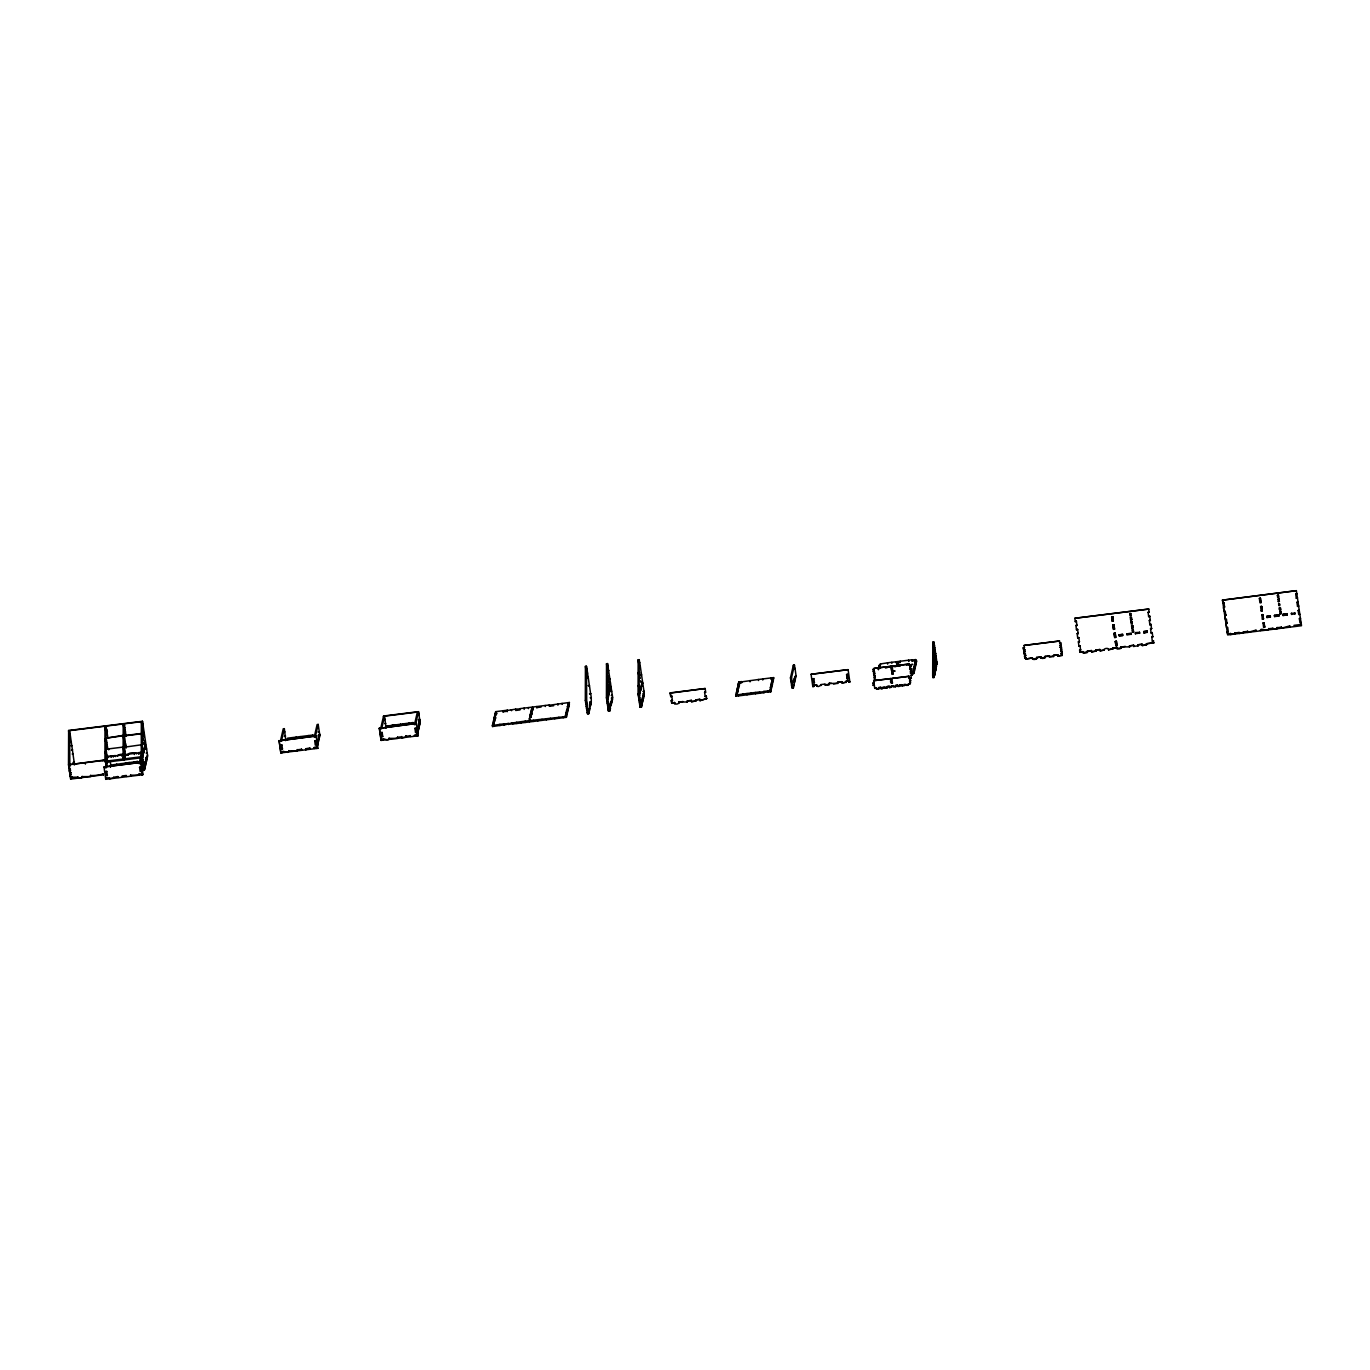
<?xml version="1.0" encoding="UTF-8"?>
<svg xmlns="http://www.w3.org/2000/svg" width="1370" height="1370" viewBox="0 0 1370 1370"><rect width="100%" height="100%" fill="white"/><g stroke="black" fill="none" stroke-linecap="round" stroke-linejoin="round"><path stroke-width="1.5" d="M103.401 774.752L70.641 779.102L68.5 764.785L68.637 730.484L142.48 721.288L147.669 756.069L144.466 769.906L141.315 770.3M70.469 770.796L69.425 770.916L70.469 770.796L70.23 768.467L69.117 768.878L68.808 766.823L69.853 766.703L69.63 730.638L74.545 764.939M105.867 766.104L106.021 726.1L107.768 737.077M143.456 768.176L141.281 755.709L141.35 721.699L141.812 724.764L142.942 724.353L141.812 724.764M144.466 769.906L142.326 755.589L142.48 721.288M588.98 712.623L587.662 713.873L589.083 710.499L588.723 713.736L587.319 713.667L585.332 700.378L585.418 666.368L586.463 666.231L586.925 669.296L585.88 669.433L585.418 666.368M587.918 710.482L587.37 706.115L586.257 706.509L587.302 706.389L586.754 702.022L585.641 702.416L586.702 702.296L586.463 666.231M608.263 710.02L609.736 709.814L609.479 710.91L608.417 711.047L606.43 697.758L606.516 663.731L607.561 663.594L612.613 697.347L612.322 700.31L611.26 700.447M609.479 710.91L607.492 697.621L607.561 663.594M639.602 704.043L641.828 703.923L641.468 707.16L640.064 707.108L638.077 693.802L638.146 659.792L639.208 659.655L639.67 662.72L638.608 662.857L639.721 662.446L644.26 693.408L644.02 696.097L642.958 696.234M641.468 707.16L639.122 693.682L639.208 659.655M123.077 757.987L123.231 724.37L124.276 724.233L124.499 759.682L123.437 759.819L123.077 757.987L124.602 757.559M932.679 675.77L934.186 675.341L934.083 677.465L933.021 677.602L932.679 675.77L932.816 642.153L933.861 642.016L934.117 643.66L933.056 643.797L934.169 643.386L934.717 647.753L933.672 647.873L934.785 647.479L935.95 655.939L934.888 656.059M933.861 642.016L934.083 677.465M70.161 733.429L69.031 733.84L68.637 730.484M71.377 741.615L70.264 742.009M70.932 745.828L71.993 745.708M72.593 749.784L71.48 750.195M69.562 764.648L104.959 759.973L105.199 762.302L142.634 757.627M72.165 754.014L73.209 753.877M69.784 772.697L70.846 772.56L69.784 772.697L69.476 770.642M73.62 764.511L73.381 762.199M71.445 776.653C69.956 778.228 69.305 773.93 71.154 774.598M70.641 779.102L71.086 777.167M74.442 762.062L73.312 762.473M71.6 777.663L71.394 776.927M72.148 777.03L71.891 778.143L71.737 777.115M82.149 776.362C83.656 778.365 76.874 779.222 77.936 776.876M81.07 763.33L85.282 762.799M82.097 776.636L90.677 776.602L90.591 775.3M105.49 729.028C106.877 727.949 108.641 733.618 106.038 733.395L104.959 726.237L104.959 759.973M105.096 739.115L106.226 738.704L105.096 739.115L105.404 741.17L106.466 741.033L105.404 741.17M123.231 735.758L106.038 738.173L123.18 735.347M106.021 745.263C105.764 739.937 105.216 746.787 107.134 744.852M102.168 760.692L106.312 760.436M106.826 742.797L105.713 743.208M105.576 753.911C103.778 748.928 107.562 755.623 105.644 753.637M106.637 749.339L106.398 747.027M106.329 751.736L105.267 751.873M107.442 746.89L106.329 747.301M107.751 748.945L106.106 737.899M105.165 760.71L106.415 759.751L106.569 760.778L105.37 759.888M105.867 757.678L105.764 759.802L105.867 757.678L107.083 758.569M104 766.977L141.024 762.371L104 766.977L105.747 779.324L142.771 774.718L141.024 762.371M103.332 775.026L103.247 773.725M108.727 749.801L108.983 748.688M106.569 760.778L107.442 755.332L106.089 761.138L141.435 756.737L142.257 753.14M107.716 757.011L105.216 767.868L106.261 767.748L107.939 760.504M107.391 775.317L106.278 775.728L105.73 771.361M107.34 775.591L106.791 771.224M105.747 779.324L106.706 777.903M111.107 756.086L111.193 757.387M110.388 762.354L110.85 766.121M110.251 766.994L110.696 765.094L137.822 761.446L133.524 762.251M113.213 755.812L113.299 757.113M109.446 777.835L109.6 778.845L109.446 777.835L106.637 778.177M115.474 756.582L115.32 755.555L107.151 756.565L107.34 757.456M123.54 725.74L124.584 725.603M123.831 727.778L124.893 727.641M117.597 756.308C115.799 755.093 124.67 752.541 123.848 755.795M124.139 729.816L125.201 729.696M113.659 777.304L113.813 778.331L113.659 777.304L117.94 776.499M116.724 764.066L116.81 765.368M125.509 731.734L124.447 731.871M125.835 746.684L124.225 735.21M123.129 746.667L124.225 754.716L123.231 758.997M121.656 754.767L121.742 756.069M126.16 748.071L125.406 743.088L124.362 743.225M124.995 736.238L126.108 735.827M125.389 755.812L124.19 746.53M120.937 763.552L121.091 764.563M123.831 751.376L124.893 751.24M118.094 777.526L117.871 776.773M124.293 758.877L125.286 754.579M128.129 755.007L126.023 755.264M125.098 763.296L129.379 762.491L129.534 763.518M122.307 776.995L122.17 775.968L126.382 775.454M126.537 776.465L126.314 775.728M134.311 753.192L134.397 754.493M130.749 775.951L130.595 774.923M136.572 753.945C137.514 752.25 126.811 752.062 128.078 755.281M141.795 736.632L141.435 733.481L124.293 735.621M142.548 734.457L142.908 736.221M140.733 753.705L138.678 753.688M143.165 738.55L143.525 740.314M141.726 747.061L141.384 744.8L124.19 747.215M142.72 747.198L143.079 748.962M143.764 742.643L144.141 744.407M140.75 756.411L139.072 763.655L140.117 763.518L142.223 754.476M141.264 771.087L140.134 771.498L139.586 767.131M141.59 757.764L142.805 755.23L142.771 757.079M142.411 754.168L142.155 755.264L143.319 753.003L143.216 755.144L141.744 755.349M145.374 744.15L145.254 746.273L145.374 744.15L144.312 744.287M130.544 775.197L139.123 775.163L139.038 773.879M141.196 771.378L140.648 766.994M141.932 769.478L144.518 768.056L144.672 769.067M143.062 769.032L141.709 774.855L141.624 773.553M142.069 771.635L142.326 770.539M141.778 768.45L142.84 768.313L142.737 770.454L141.675 770.574M146.162 753.123L147.155 753.277M144.484 763.758L145.939 763.535L146.042 761.412L144.638 764.768L144.997 761.532M146.419 757.028L146.162 758.141L147.515 755.041M279.069 740.827L316.145 735.947L317.891 748.294L280.867 752.901L279.069 740.827L316.145 735.947M280.764 739.646L283.265 728.771L284.326 728.652L285.782 740.485L285.628 739.475M281.398 741.324L284.326 728.652M282.528 748.893L281.398 749.304L280.85 744.92M282.46 749.167L281.912 744.8M280.867 752.901L279.137 740.553M285.371 740.571L285.816 738.67M283.23 751.565L281.929 752.781C281.586 748.705 288.916 755.23 288.847 750.606M296.211 738.139L296.057 737.128L287.632 738.173L287.717 739.475M291.998 738.67L291.844 737.642M296.057 737.128L312.942 735.022L313.028 736.324L312.942 735.022M288.779 750.88L297.376 750.846L297.29 749.544M301.657 750.041L301.503 749.03M305.664 748.774L305.818 749.801L305.664 748.774L309.945 747.969M310.099 748.996L309.877 748.243M314.192 737.231L317.121 724.559L318.183 724.422L319.826 735.467L318.439 735.399L319.741 734.166L319.895 735.193L316.83 748.431L316.693 747.404L317.891 748.294M315.254 737.094L318.183 724.422M316.384 744.663L315.271 745.074L314.723 740.708M314.312 748.465L314.158 747.438L315.699 747.249M316.316 744.938L315.768 740.571M317.052 743.054L317.412 739.817M318.593 736.409L318.628 734.577M318.439 735.382L319.501 735.245L319.398 737.385L318.337 737.505M379.319 728.343L416.394 723.446L418.141 735.793L381.117 740.416L379.319 728.343L416.394 723.446M380.586 728.96L383.583 716.013L418.484 711.664L420.145 722.709L417.079 735.93C418.055 733.498 412.815 735.245 414.562 735.981M381.648 728.823L384.576 716.15L386.032 728.001L385.878 726.973M382.778 736.392L381.648 736.803L381.1 732.436M385.158 719.353L384.097 719.49M382.709 736.666L382.161 732.299M384.713 723.583L385.758 723.446M381.117 740.416L379.37 728.069M385.621 728.087L386.066 726.168L413.192 722.521M387.864 725.689L387.967 726.973M383.48 739.064L382.179 740.279C381.836 736.204 389.166 742.728 389.097 738.105M392.248 726.186L392.094 725.158L396.238 724.901M389.029 738.379L397.625 738.361L397.54 737.06M400.537 724.096L400.691 725.124M402.575 724.113L404.681 723.857M406.119 737.026L405.965 735.998L406.119 737.026L401.838 737.831L401.752 736.529M408.962 723.052L409.065 724.353M410.349 736.495L410.195 735.485M413.346 723.548L413.123 722.812M414.442 724.747L417.37 712.058M415.504 724.61L418.484 711.664M416.634 732.179L415.504 732.59L414.956 728.223M416.566 732.453L416.018 728.087M419.014 715.14L418.432 711.938L383.514 716.287M418.501 719.627L419.631 719.233L420.076 722.983L418.689 722.898L418.843 723.908L418.501 719.627L419.562 719.507M417.662 727.316L417.148 729.525L418.621 729.319L418.723 727.179L418.877 728.206M417.302 730.553L417.405 728.429L418.466 728.292M417.696 731.614L417.593 733.738M418.689 722.898L419.734 722.761L419.631 724.884L418.175 725.107M419.991 721.682L418.432 723.994L419.734 722.761M418.141 735.793L417.148 735.656M492.395 725.501L504.057 723.788L504.211 724.798L492.549 726.528L492.583 724.679L494.056 724.456M493.097 722.452L492.994 724.593L494.416 721.219L494.159 722.332M493.354 721.356L494.912 719.01L493.508 722.384L493.611 720.243M494.125 718.034L494.022 720.158L494.125 718.034L495.58 717.812L494.382 716.921L494.536 717.948L495.94 714.575L495.049 715.739L495.152 713.599L496.608 713.393L495.409 712.503L495.546 713.513L495.597 711.664L507.191 710.225L507.277 711.527L507.191 710.225M494.382 716.921L494.638 715.825M494.895 714.712L495.152 713.599M492.549 726.528L492.583 724.679M493.902 723.428L493.799 725.569M495.426 716.801L495.323 718.925L493.868 719.147M496.454 712.366L496.351 714.489L496.608 713.393M494.81 721.134L495.067 720.038M495.323 718.925L495.58 717.812M566.375 717.332L566.426 715.465L566.375 717.332L512.585 724.028L512.5 722.726L504.143 725.09L504.057 723.788M508.373 724.559L508.287 723.257M524.162 709.42L524.076 708.119L519.846 708.65L519.949 709.951L515.719 710.465L515.634 709.163L507.14 710.499M512.585 724.028L512.5 722.726M515.634 709.163L519.795 708.924M521.028 722.983L520.942 721.682L512.431 723M520.942 721.682L529.368 720.62L529.471 721.921M524.076 708.119L532.502 707.074L532.673 710.242L530.961 711.561L532.262 710.328L532.005 711.424M528.443 708.615L528.289 707.588M530.19 714.883L530.087 717.007L530.19 714.883L531.252 714.746L531.149 716.887L529.419 718.205L530.738 716.972M530.704 712.674L530.601 714.797L530.704 712.674L531.765 712.537L531.663 714.66L531.765 712.537M531.731 708.239L531.628 710.362L531.731 708.239L532.776 708.102L532.673 710.242M529.368 720.62L566.581 716.493M532.502 707.074L549.387 704.968L549.473 706.269L553.703 705.738M531.252 714.746L531.149 716.887M549.473 706.269L549.387 704.968M549.319 705.242L569.423 702.467L568.071 705.55L569.423 702.467M562.197 704.403L562.042 703.392M565.365 715.602L566.923 713.256L565.519 716.63L565.622 714.506M565.878 713.393L567.437 711.047L566.033 714.421L566.135 712.28M567.951 708.838L566.392 711.184L567.848 710.962L567.951 708.838L566.906 708.958L568.464 706.612L568.362 708.752L568.207 707.725M567.42 706.749L568.978 704.403L568.875 706.526L567.42 706.749L568.619 707.639M567.916 704.54L568.173 703.426M566.546 712.194L566.649 710.071M567.557 707.776L567.677 705.636M566.82 715.397L567.077 714.284M567.334 713.171L567.591 712.075M568.875 706.526L569.132 705.43M585.88 669.433L586.994 669.022L588.158 677.482L587.096 677.619L588.21 677.208L589.374 685.668L588.312 685.788M589.374 685.668L588.381 685.514M586.925 710.328L589.494 710.413L589.597 708.29L588.278 709.523M589.545 693.973L590.658 693.562L589.597 693.699M590.213 697.792L591.275 697.655L590.658 693.562M587.764 711.732L587.987 710.191L588.723 713.736M589.819 702.878L591.121 701.645L589.819 702.878L589.716 705.019L590.778 704.882L591.121 701.645M591.275 697.655L591.275 702.673M588.175 711.646L588.432 710.55M590.487 701.697L590.23 702.793L590.076 701.783M589.751 709.3L590.624 703.855L590.778 704.882M589.237 711.527L589.494 710.413M606.516 663.731L607.578 670.889L608.64 670.769M606.704 676.352L607.766 676.215L606.704 676.352L606.944 678.664L608.006 678.527L607.766 676.215M606.944 678.664L608.074 678.253M607.253 680.719L607.629 682.483M607.184 691.131L606.876 689.093L607.938 688.956L608.177 691.285L607.938 688.956M606.704 698.221L607.955 697.261L607.92 699.111L606.704 698.221L607.955 697.261M607.424 695.172L607.321 697.313L607.424 695.172L609.136 693.854L607.92 692.963L607.818 695.087L607.92 692.963M609.205 687.432L610.523 686.182L610.421 688.322L609.205 687.432L611.071 687.124M610.472 683.031L609.479 682.894M606.859 699.248L606.91 697.381M609.359 688.442L608.982 684.401L609.222 686.712M608.982 692.826L608.879 694.967M610.523 686.182L610.421 688.322M611.688 691.216L610.695 691.079M608.417 711.047L608.674 709.934L609.89 710.824L609.308 707.177M608.828 710.962L611.14 703.718L609.821 704.951M610.335 702.741L611.654 701.508L610.232 704.865M611.654 701.508L611.294 704.745M610.266 709.163L610.523 708.067M611.808 702.536L612.167 699.299L612.322 700.31M638.146 659.792L639.225 666.95L640.269 666.813M638.351 672.396C639.704 677.208 636.776 671.985 639.413 672.276L639.704 674.314M639.413 672.276L638.283 672.67M638.968 676.489L639.208 678.818M639.961 676.643L640.321 678.407M638.454 685.428L638.762 687.466L638.454 685.428L639.567 685.017L639.876 687.055M640.561 680.736L640.937 682.5M638.54 693.443L639.602 693.323L638.54 693.443L638.506 695.292L639.567 695.172L639.602 693.323M639.054 691.233L638.951 693.357L639.208 692.261M639.31 690.12L639.567 689.024L640.783 689.915L639.465 691.148L640.783 689.915M639.465 691.148L639.567 689.024M640.629 688.887L640.526 691.011M640.064 707.108L641.725 706.064M640.252 706.269L640.406 707.297L640.766 704.06L640.92 705.088M642.307 697.416L643.506 698.306L643.352 697.279L641.948 700.652L643.866 695.069L644.02 696.097M640.509 705.173L641.965 704.951L642.324 701.714L641.434 702.861M642.479 702.741L642.838 699.505L641.537 700.738M642.992 700.515L643.249 699.419M643.506 698.306L643.763 697.193M670.718 696.611L671.848 696.2L670.718 696.611L670.272 692.86L705.19 688.511L705.636 692.261L704.591 692.398L705.636 692.261M671.334 700.704L672.464 700.293L671.334 700.704L671.711 703.153L674.571 702.536L671.711 703.153M687.38 701.988L678.784 702.005C680.102 704.266 673.697 705.071 674.571 702.536M678.869 703.307L678.784 702.005M682.996 701.491L678.715 702.279M687.226 700.96L691.439 700.43L687.226 700.96L687.312 702.262M691.525 701.731L695.806 700.926L691.525 701.731L691.439 700.43M695.652 699.899L699.882 699.385L695.652 699.899L695.754 701.2M699.967 700.687L706.68 698.529L699.967 700.687L699.882 699.385M705.19 688.511L670.204 693.134M706.321 696.08L705.19 696.491L706.321 696.08L706.612 698.803M770.745 691.867L770.83 689.761L770.745 691.867L768.159 692.175L768.073 690.891L763.843 691.405L763.946 692.706L735.827 696.217L737.231 692.878L736.341 694.025M736.187 692.997L737.899 691.679M736.957 689.675L736.854 691.816L738.259 688.442M737.197 688.579L738.772 686.233L737.351 689.589L737.454 687.466M737.711 686.353L739.286 684.007L737.865 687.38L737.968 685.257M738.481 683.031L738.379 685.171L738.481 683.031L741.684 682.637L741.53 681.609L738.738 681.952L739.886 683.133L738.67 682.243M735.827 696.217L735.93 694.111M738.824 683.253L738.738 681.952M737.231 692.878L737.128 695.001L736.084 695.138M737.745 690.651L737.642 692.792M739.731 682.106L739.697 683.938L738.224 684.144M737.128 695.001L737.385 693.888M738.67 688.356L738.927 687.243M739.183 686.147L739.44 685.034M742.848 695.343L742.745 694.042L735.673 695.189M741.684 682.637L741.53 681.609M742.745 694.042L751.188 692.98L751.274 694.282M741.461 681.883L758.398 679.503L758.552 680.53M751.188 692.98L759.631 691.936L759.716 693.237M758.398 679.503L773.639 677.602L773.793 678.629M762.782 679.999L762.628 678.989M763.946 692.706L763.843 691.405M768.159 692.175L768.073 690.891M770.3 687.671L771.858 685.325L770.454 688.699L770.556 686.576M770.813 685.462L772.372 683.116L770.967 686.49L771.07 684.349M771.327 683.253L772.885 680.907L771.464 684.264L771.567 682.14M773.399 678.681L771.824 681.027L773.296 680.822L773.399 678.681L772.337 678.818L773.639 677.602M771.978 682.054L772.081 679.931M771.241 689.675L771.344 687.552L771.241 689.675L769.786 689.898L771.498 688.562M771.755 687.466L772.012 686.353M772.269 685.24L772.526 684.144M772.783 683.031L773.04 681.917M793.607 686.884L792.305 688.134L793.709 684.76L793.35 687.997L791.963 687.911L790.456 677.876L793.384 665.203L794.446 665.084L794.96 668.56L793.915 668.68L793.384 665.203M792.648 685.325L791.535 685.736L792.579 685.599L791.517 677.756L794.446 665.084M793.915 668.68L795.028 668.269L796.09 676.129L794.857 677.054M792.408 685.993L794.12 684.675L794.737 680.325L793.418 681.575M793.932 679.349L795.251 678.116L793.829 681.489M792.802 685.908L793.059 684.812M795.251 678.116L794.891 681.352M795.747 675.924L795.405 679.143M793.864 685.788L794.12 684.675M811.074 674.28L848.098 669.656L811.074 674.28L812.821 686.61L813.934 686.216L812.821 686.61M814.465 682.602L813.352 683.013L812.804 678.647M814.414 682.876L813.866 678.51M813.78 685.188L816.571 684.846L813.78 685.188L813.866 686.49M820.887 685.616C821.76 682.825 818.917 688.476 816.726 685.856M825.1 685.086C823.13 682.791 830.151 687.346 829.227 683.253L831.282 683.27M829.329 684.555L829.227 683.253M833.542 684.041L837.823 683.236L829.175 683.544M837.669 682.209L841.899 681.678L837.669 682.209L837.755 683.51M841.985 682.979L846.266 682.174L841.985 682.979L841.899 681.678M846.591 674.691L847.722 674.297L848.27 678.664L847.208 678.784L846.591 674.691L847.722 674.297M846.112 681.164L848.698 680.839L846.112 681.164L846.198 682.465M847.208 678.784L846.66 674.417M848.27 678.664L847.276 678.51M848.783 682.14L849.897 681.729L848.783 682.14L848.698 680.839M873.015 669.365L874.06 669.245L873.015 669.365L873.255 671.694L874.368 671.283L873.255 671.694M873.94 668.423L891.082 666.282L873.94 668.423L874.009 669.519M873.615 673.458L874.676 673.321L873.615 673.458L873.872 675.787L874.985 675.376L873.872 675.787M872.947 683.082L874.009 682.962L872.947 683.082L873.204 685.411L874.317 685L873.204 685.411M874.231 677.551L875.293 677.414L874.231 677.551L874.471 679.88L875.601 679.469L874.471 679.88M873.666 680.702L890.808 678.561L873.666 680.702L873.94 683.236M878.512 667.447L878.41 669.57L878.512 667.447L879.831 666.197L879.728 668.337L879.985 667.224M878.923 667.361L880.345 663.988L887.52 662.823L887.606 664.125M876.612 687.843L874.711 688.339L878.821 688.87L878.735 687.569L880.841 687.312L880.927 688.613C883.753 690.155 882.794 685.36 883.033 688.356M876.714 689.144L878.889 688.596M878.821 688.87L878.735 687.569M880.841 687.312L878.667 687.86M880.927 688.613L883.102 688.065M887.52 662.823L895.963 661.779L896.117 662.806M887.315 687.552L885.14 688.082L887.315 687.552L887.161 686.524L889.284 686.267L889.37 687.569L891.476 687.295L891.39 685.993L895.757 686.49L893.582 687.038M891.887 663.32L891.75 662.309M887.263 687.826L887.161 686.524M892.144 666.145L909.286 664.022L892.144 666.145L893.189 673.903L892.127 674.023L891.014 666.556M889.284 686.267L887.109 686.798M890.551 680.719L890.637 682.02M892.127 674.023L891.082 666.282M889.37 687.569L891.545 687.021M891.87 678.441L909.012 676.3L891.87 678.441L892.452 683.013L891.39 683.133L890.808 678.561M893.189 673.903L892.195 673.749M895.963 661.779L912.043 659.775L912.129 661.076L916.479 660.563L915.057 663.936L915.16 661.796L916.633 661.59M891.39 683.133L892.452 683.013M891.476 687.295L891.39 685.993M895.86 666.625L893.822 666.608M896.648 665.46L897.71 665.323M897.162 663.234L898.617 663.029L897.316 664.262M897.418 662.138L897.436 663.714L898.463 662.001L898.497 663.577M898.086 663.662L898.36 664.125M898.463 662.001L897.282 662.686M893.497 685.736L891.322 686.267M895.603 685.479L897.71 685.205L895.603 685.479L895.689 686.781M897.864 686.233C902.676 685 897.059 688.1 897.71 685.205M899.816 684.949L901.939 684.692L899.816 684.949L899.919 686.25M904.2 685.445L902.025 685.976L901.939 684.692M908.515 665.049L906.478 665.032M910.639 664.792C916.89 663.525 906.735 665.563 910.451 664.707C912.694 667.053 907.985 667.481 910.759 666.745M906.238 685.462C904.234 683.664 911.341 686.028 906.306 685.188M912.129 661.076L912.043 659.775M910.005 668.92L909.714 666.882M911.375 670.838C909.834 673.269 911.838 665.837 911.307 671.112M910.108 683.664C905.279 684.538 913.276 684.315 909.646 680.599L910.707 680.462L909.577 680.873L910.04 683.938M910.639 680.736C907.779 677.396 913.208 678.441 909.337 678.544L909.012 676.3M911.684 672.893L910.553 673.287L911.684 672.893C913.927 675.239 909.2 675.667 911.992 674.93M912.66 672.601L912.694 674.177L912.66 672.601L914.064 672.653L912.814 673.612M914.578 670.444L912.865 671.762L914.321 671.557L914.424 669.416L914.321 671.557M913.379 669.553L914.937 667.207L913.516 670.581L913.619 668.44M913.876 667.344L915.451 664.998L914.03 668.354L914.132 666.231M916.119 663.799L914.389 665.118L915.862 664.912L915.965 662.772L915.862 664.912M914.903 662.909L915.16 661.796M915.417 660.7L915.674 659.587L911.975 660.049M913.019 672.79L913.122 670.666M914.543 666.145L914.646 664.022M916.479 660.563L916.376 662.686M914.835 669.331L915.091 668.235M915.348 667.121L915.605 666.008M935.025 649.791L933.98 649.928L932.816 642.153M934.939 661.145L933.946 661.008M935.504 660.152L934.957 655.785L936.018 655.648L937.097 664.399L935.915 665.084M934.477 669.022L933.364 669.433L936.035 669.022L933.826 653.678M933.021 677.602L933.124 675.478M933.415 675.941C933.929 674.948 936.429 669.382 933.775 664.998M933.535 675.393L933.638 673.252L934.7 673.132L934.597 675.256L933.381 674.365M933.929 673.732L934.991 671.882M936.189 666.693L935.162 668.406L935.539 666.745M935.111 671.317L935.145 672.91L934.203 672.482M933.929 676.438C931.703 678.527 935.71 673.201 934.597 675.256M935.624 669.108L934.7 668.697M935.933 667.789L934.819 668.132M936.053 667.241L934.939 667.652M936.703 664.484L935.162 668.406M935.402 671.797L935.504 669.673L934.597 670.821M935.641 670.683L935.744 668.56M936.035 669.022L934.854 669.707M1023.321 647.89L1024.435 647.479L1023.321 647.89L1023.63 649.928L1024.674 649.791L1023.63 649.928M1024.126 645.424L1059.472 641.023L1024.126 645.424L1024.366 647.753M1023.921 651.983L1025.051 651.572L1023.921 651.983L1024.229 654.021L1025.291 653.884L1024.229 654.021M1024.537 656.059L1025.65 655.665L1024.537 656.059L1024.846 658.114L1025.907 657.977L1024.846 658.114M1032.449 657.942L1026.061 659.004L1032.449 657.942C1031.576 660.477 1037.998 659.672 1036.662 657.412L1040.892 656.881C1040.018 659.432 1046.423 658.628 1045.104 656.367L1053.701 656.333L1049.403 657.138M1036.747 658.713L1036.662 657.412M1040.977 658.182L1040.892 656.881M1045.19 657.668L1045.104 656.367M1049.317 655.836L1045.036 656.641M1053.547 655.305L1057.76 654.792L1053.547 655.305L1053.633 656.607M1060.825 642.941L1059.712 643.352L1060.825 642.941L1061.065 645.27L1060.02 645.39L1061.065 645.27M1057.845 656.076L1062.127 655.288L1057.845 656.076L1057.76 654.792M1061.442 647.034L1060.311 647.445L1061.442 647.034L1061.681 649.363L1060.62 649.483L1061.681 649.363M1062.041 651.127L1060.928 651.538L1062.041 651.127L1062.298 653.439L1061.236 653.576L1062.298 653.439M1061.973 654.261L1062.075 655.562M1074.868 618.264L1148.694 609.068L1074.868 618.264L1075.262 621.62L1076.375 621.209L1075.262 621.62M1075.929 625.439L1076.991 625.302L1075.929 625.439L1076.477 629.806L1077.608 629.395L1076.477 629.806M1077.162 633.608L1078.207 633.488L1077.162 633.608L1077.711 637.975L1078.824 637.581L1077.711 637.975M1078.378 641.794L1079.44 641.657L1078.378 641.794L1078.926 646.16L1080.039 645.749L1078.926 646.16M1079.611 649.979L1080.656 649.842L1079.611 649.979L1079.851 652.308L1083.071 651.623L1079.851 652.308M1083.225 652.651C1093.414 650.116 1082.386 655.648 1083.071 651.623M1087.3 651.11L1091.513 650.579L1087.3 651.11L1087.386 652.411M1091.599 651.88L1095.88 651.075L1091.599 651.88L1091.513 650.579M1095.726 650.048L1099.956 649.534L1095.726 650.048L1095.829 651.349M1100.042 650.818L1104.323 650.031L1100.042 650.818L1099.956 649.534M1111.652 617.082L1112.765 616.671L1113.313 621.038L1112.269 621.175L1111.652 617.082L1112.765 616.671M1112.269 621.175L1111.721 616.808M1112.868 625.268L1113.998 624.857L1114.546 629.224L1113.485 629.361L1112.868 625.268L1113.998 624.857M1112.765 648.969L1108.484 649.774L1116.824 647.428C1115.968 649.962 1122.372 649.157 1121.054 646.897L1129.633 646.863M1113.485 629.361L1112.937 624.994M1114.101 633.454L1115.214 633.043L1115.762 637.41L1114.7 637.529L1114.101 633.454L1115.214 633.043M1114.7 637.529L1114.152 633.163M1112.697 649.243L1112.611 647.942M1115.317 641.622L1116.43 641.228L1116.978 645.595L1115.933 645.715L1115.317 641.622L1116.43 641.228M1115.933 645.715L1115.386 641.348M1119.153 634.909L1122.646 634.19L1122.732 635.492L1119.307 635.92L1119.153 634.909L1122.578 634.481M1119.307 635.92L1119.204 634.618M1116.91 648.729L1116.824 647.428M1122.732 635.492L1119.358 635.646M1121.139 648.198L1121.054 646.897M1131.123 615.421L1129.993 615.832L1129.753 613.52M1131.055 615.712L1130.815 613.383M1130.37 617.613L1131.414 617.476L1130.37 617.613L1130.61 619.925L1131.671 619.805L1131.414 617.476M1131.226 634.173L1126.945 634.978L1126.859 633.676M1130.61 619.925L1131.723 619.514M1125.267 646.366L1120.985 647.171M1132.339 623.607L1131.226 624.018L1130.986 621.706M1132.271 623.881L1132.031 621.569M1131.586 625.782L1132.647 625.662L1131.586 625.782L1131.825 628.111L1132.887 627.974L1132.647 625.662M1131.825 628.111L1132.956 627.7M1132.202 629.875L1133.264 629.755L1132.202 629.875L1132.442 632.204L1133.504 632.067L1133.264 629.755M1132.442 632.204L1133.555 631.793M1129.479 645.852L1133.709 645.321L1129.479 645.852L1129.565 647.154M1139.669 633.111L1135.456 633.642M1138.076 645.818L1133.863 646.349M1139.6 633.385L1139.515 632.101M1137.922 644.79L1142.135 644.277L1137.922 644.79L1138.008 646.092M1143.727 631.57L1147.169 631.142L1143.727 631.57L1143.83 632.871L1147.324 632.169L1143.83 632.871M1148.111 612.27L1149.156 612.133L1148.111 612.27L1148.642 616.637L1149.772 616.226L1148.642 616.637M1142.237 645.561L1146.519 644.773L1142.237 645.561L1142.135 644.277M1149.327 620.456L1150.389 620.319L1149.327 620.456L1149.875 624.823L1150.988 624.412L1149.875 624.823M1146.365 643.746L1153.745 642.821L1146.365 643.746L1146.45 645.047M1150.543 628.642L1151.605 628.505L1150.543 628.642L1151.091 633.008L1152.221 632.597L1151.091 633.008M1151.776 636.81L1152.821 636.69L1151.776 636.81L1152.324 641.194L1153.437 640.783L1152.324 641.194M1222.468 600.146L1296.362 590.675L1301.5 625.713L1227.674 634.926L1222.468 600.146L1296.362 590.675M1222.999 602.937L1224.044 602.8L1222.999 602.937L1222.537 599.872M1224.215 611.123C1226.355 612.938 1221.218 606.739 1224.66 606.893M1224.831 615.216L1225.876 615.079L1224.831 615.216L1225.379 619.582L1226.493 619.171M1226.047 623.401L1227.109 623.264L1226.047 623.401L1226.595 627.768L1227.708 627.357L1228.256 631.724L1227.212 631.861L1228.256 631.724M1230.671 633.505L1230.825 634.533L1230.671 633.505L1227.52 633.899L1227.28 631.57M1230.894 634.259L1235.055 634.002L1234.969 632.7M1239.114 632.46L1239.268 633.471L1239.114 632.46L1234.901 632.974M1239.336 633.197L1243.48 632.957L1243.395 631.656M1256.05 630.08L1247.71 632.426L1247.625 631.125M1259.39 598.399L1260.434 598.279L1259.39 598.399L1259.92 602.766L1260.982 602.646L1260.434 598.279M1260.605 606.585L1261.667 606.448L1260.605 606.585L1261.154 610.951L1262.198 610.814L1261.667 606.448M1256.204 631.09L1255.999 630.354M1261.154 610.951L1262.267 610.54M1261.821 614.77L1262.883 614.633L1261.821 614.77L1262.369 619.137L1263.431 619L1262.883 614.633M1262.369 619.137L1263.5 618.726M1260.434 630.577C1259.886 626.912 1268.808 632.632 1268.706 628.505M1263.054 622.956L1264.099 622.819L1263.054 622.956L1263.602 627.323L1264.647 627.186L1264.099 622.819M1263.602 627.323L1264.715 626.912M1266.822 616.5L1270.315 615.798L1270.401 617.099L1266.976 617.528L1266.822 616.5L1270.315 615.798M1266.976 617.528L1266.873 616.226M1270.401 617.099L1267.027 617.253M1278.775 597.029L1277.662 597.44L1277.422 595.111M1278.724 597.303L1278.484 594.974M1278.039 599.204L1279.083 599.067L1278.039 599.204L1278.279 601.533L1279.392 601.122L1278.279 601.533M1274.46 615.541L1278.741 614.736L1278.826 616.038L1274.614 616.568L1274.46 615.541L1278.741 614.736M1274.614 616.568L1274.528 615.267M1272.867 628.248L1273.021 629.275L1272.867 628.248L1268.654 628.779M1278.895 605.626C1277.439 600.248 1281.96 606.105 1278.946 605.335M1279.494 609.701L1280.625 609.308L1279.494 609.701C1277.885 606.91 1281.429 606.465 1280.556 609.581M1279.871 611.482L1280.916 611.345L1279.871 611.482L1280.111 613.794L1281.224 613.4L1280.111 613.794M1273.09 629.001L1277.234 628.744L1277.148 627.443M1282.902 614.496L1287.183 613.692L1287.269 614.993L1283.056 615.524L1282.902 614.496L1287.183 613.692M1283.056 615.524L1282.971 614.222M1289.804 625.867L1281.464 628.213L1281.378 626.912M1287.269 614.993L1283.125 615.233M1294.975 613.76L1291.499 614.462L1291.396 613.161M1295.712 594.152L1296.825 593.741L1295.712 594.152L1296.311 598.245L1297.441 597.834L1296.311 598.245M1289.958 626.895L1289.752 626.141M1296.928 602.321L1298.041 601.927L1296.928 602.321L1297.544 606.413L1298.657 606.019L1297.544 606.413M1294.924 614.034L1294.838 612.732M1294.188 626.364L1294.034 625.337L1301.414 624.429M1298.161 610.506L1299.274 610.095L1298.161 610.506L1298.76 614.599L1299.89 614.188M1299.376 618.692L1300.49 618.281L1299.376 618.692L1299.993 622.785L1301.106 622.374M142.411 721.562L68.586 730.758L69.031 733.84M586.548 673.252L587.61 673.115M607.646 670.615L608.691 670.478M639.293 666.676L640.338 666.539M143.045 732.95L144.158 732.539L143.096 732.676L143.644 737.043M124.225 735.895L141.367 733.772M1129.685 613.794L1130.747 613.657M1277.354 595.385L1278.415 595.265M608.862 678.801L609.924 678.664M641.571 674.725L640.441 675.136L641.503 674.999M608.794 679.075L609.856 678.938M144.329 740.845L145.374 740.725L144.261 741.136M1112.32 620.901L1113.382 620.764M933.432 645.561L934.477 645.424M933.364 645.835L934.426 645.698M123.197 747.078L106.055 749.202L107.083 756.856L142.429 752.455M1130.918 621.98L1131.962 621.843M610.095 686.986L611.14 686.849M641.725 683.031L642.787 682.911M641.674 683.322L642.718 683.185M934.032 649.654L935.093 649.517M145.545 749.03L146.607 748.91L145.477 749.304M283.847 731.974L284.909 731.837L283.796 732.248M607.663 694.076L609.136 693.854M125.355 754.305L125.971 755.538M142.48 752.164L138.524 752.661L138.627 753.962M934.648 653.747L935.71 653.61M934.58 654.021L935.641 653.884M124.053 755.469L125.115 755.349M123.916 756.034L124.978 755.897M285.525 735.93L284.395 736.341L285.457 736.204M318.319 731.854L319.381 731.717M611.243 695.446L612.373 695.035M642.89 691.49L644.003 691.096M318.251 732.128L319.313 731.991M105.61 758.774L106.826 759.665M123.797 756.582L124.858 756.446M123.677 757.13L124.721 757.011M68.5 764.785L105.952 760.11M141.281 755.709L142.326 755.589M585.332 700.378L586.394 700.241M606.43 697.758L607.492 697.621M638.077 693.802L639.122 693.682M123.42 758.244L124.465 758.107M141.555 756.189L142.617 756.052M611.551 697.484L612.613 697.347M643.198 693.545L644.26 693.408M123.283 758.792L124.345 758.672M607.064 698.409L608.109 698.272M507.345 711.236L503.132 711.766L502.978 710.739M536.886 707.571L541.099 707.04M643.061 694.093L644.123 693.956M935.265 657.84L936.309 657.703M1126.791 633.95L1131.072 633.145L1131.175 634.447M1139.446 632.375L1135.302 632.615L1135.388 633.916M1291.345 613.452L1294.77 613.024M611.362 698.323L612.424 698.186M935.196 658.114L936.258 657.977M642.804 695.206L644.277 694.984M795.045 676.249L796.09 676.129M1274.682 616.294L1278.895 615.764M531.474 709.352L532.93 709.129M611.517 699.334L612.561 699.214M638.386 695.857L639.43 695.72M878.769 666.334L880.088 665.101M318.183 736.495L319.501 735.245M145.768 758.209L147.069 756.976L146.967 759.1L145.511 759.322M790.456 677.876L791.517 677.756M586.017 704.197L587.062 704.06M607.098 701.56L608.16 701.44M141.898 759.802L142.942 759.682M585.949 704.471L586.994 704.334M589.562 703.992L591.018 703.769M607.047 701.834L608.092 701.714M638.694 697.895L639.739 697.758M878.256 668.543L879.317 668.423M145.665 760.35L146.556 759.185L146.453 761.326L145.408 761.446M318.08 738.618L318.987 737.471L318.885 739.594M418.329 726.134L419.237 724.97L419.117 727.11L418.073 727.23M589.305 705.088L590.367 704.968M642.05 698.529L643.095 698.392M935.864 661.915L936.926 661.796M793.675 680.462L795.148 680.239M142.189 761.857L143.251 761.72M589.46 706.115L590.521 705.995M638.985 699.95L640.047 699.813M530.447 713.77L531.903 713.564M610.078 703.855L611.551 703.632M790.987 681.352L792.031 681.232M935.967 663.217L937.011 663.097M280.799 745.212L281.843 745.074M314.655 740.982L315.699 740.862M381.048 732.71L382.093 732.573M414.904 728.497L415.949 728.361M790.918 681.644L791.963 681.506M812.735 678.921L813.797 678.784M935.898 663.508L936.96 663.371M317.155 740.913L318.474 739.68L318.371 741.804L316.898 742.026M586.617 708.29L587.679 708.153M607.715 705.653L608.777 705.516M936.053 664.519L937.097 664.399M142.497 763.895L143.559 763.758M586.565 708.564L587.61 708.427M607.646 705.927L608.708 705.807M639.293 701.988L640.355 701.851M793.572 682.585L794.634 682.465M641.691 701.765L642.736 701.628M529.933 715.996L531.406 715.774M609.975 705.978L611.037 705.841M894.867 670.923L892.692 671.454L894.815 671.197M144.227 764.854L145.528 763.621L145.425 765.744L144.381 765.881M316.641 743.139L317.96 741.889L317.857 744.03L316.795 744.15M416.891 730.638L418.21 729.405L418.107 731.529L416.634 731.751M736.7 690.788L738.156 690.566M935.128 666.813L936.6 666.608M142.805 765.95L143.867 765.813M934.871 667.926L936.344 667.721M1116.002 645.441L1117.047 645.304M105.661 771.635L106.723 771.498M139.517 767.405L140.579 767.286M416.788 732.762L417.85 732.642M144.124 766.994L145.032 765.83L144.929 767.971M492.84 723.565L494.313 723.36M608.862 709.112L609.924 708.975M587.233 712.383L588.295 712.246M608.331 709.746L609.376 709.609M143.114 767.988L144.175 767.851M587.165 712.657L588.227 712.52M639.91 706.081L640.972 705.944M609.016 710.139L610.078 710.003M316.025 747.472L317.087 747.352M934.717 670.272L935.779 670.135M77.867 777.167L70.675 777.252L70.829 778.28M90.523 775.574C96.397 775.523 97.681 775.351 103.178 773.999M297.221 749.818L301.451 749.304M314.107 747.729L316.693 747.404M397.471 737.334L401.684 736.803M405.914 736.289L410.127 735.758M503.989 724.062L508.219 723.531M759.562 692.21L763.792 691.679M768.005 691.165L770.591 690.84M820.733 684.589L824.946 684.058M1036.593 657.686L1040.823 657.172M1112.543 648.233L1116.755 647.702M1243.343 631.93L1247.556 631.399M1277.08 627.717L1281.31 627.203M141.521 769.563L142.84 768.313M280.936 752.627L281.98 752.49M381.185 740.142L382.23 740.005M508.424 724.285L512.654 723.754M763.998 692.432L768.227 691.901M825.168 684.812L829.381 684.281M1032.603 658.953L1036.816 658.439M1041.029 657.908L1045.259 657.377M1116.978 648.438L1121.191 647.924M933.775 672.704L935.265 672.345M141.418 771.687L142.48 771.55M933.518 673.817L934.974 673.595M933.261 674.913L934.717 674.708M138.969 774.153L141.555 773.827M109.651 778.571L113.881 778.04M141.778 774.564L142.822 774.444M933.004 676.026L934.46 675.804M933.158 677.054L934.203 676.917M882.879 687.329L885.054 686.781L885.14 688.082M906.084 684.435L904.046 684.418L904.131 685.719M1279.083 599.067L1279.323 601.396M1280.916 611.345L1281.173 613.674M1278.689 615.027L1278.826 616.038M1260.366 598.553L1260.982 602.646M1261.599 606.739L1262.198 610.814M1262.815 614.907L1263.431 619M1264.048 623.093L1264.647 627.186M1223.975 603.091L1224.592 607.167M1225.208 611.26L1225.825 615.353M1226.424 619.446L1227.04 623.538M1148.694 609.068L1149.087 612.424M1149.772 616.226L1150.321 620.593M1150.988 624.412L1151.536 628.779M1152.221 632.597L1152.769 636.964M1153.437 640.783L1153.677 643.095M1147.169 631.142L1147.255 632.443M1131.363 617.75L1131.671 619.805M1132.579 625.936L1132.887 627.974M1133.196 630.029L1133.504 632.067M1133.709 645.321L1133.795 646.623M1112.697 616.945L1113.313 621.038M1113.93 625.131L1114.546 629.224M1115.146 633.317L1115.762 637.41M1116.379 641.503L1116.978 645.595M1108.484 649.774C1109.563 647.445 1102.696 648.301 1104.254 650.305M1083.002 651.914L1083.156 652.925M1076.375 621.209L1076.923 625.576M1077.608 629.395L1078.156 633.762M1078.824 637.581L1079.372 641.948M1080.039 645.749L1080.587 650.116M1059.472 641.023L1059.712 643.352M1060.072 645.116L1060.311 647.445M1060.688 649.209L1060.928 651.538M1061.305 653.302L1061.39 654.603M1032.381 658.216L1032.535 659.244M1024.743 649.517L1024.983 651.846M1025.359 653.61L1025.599 655.939M1025.959 657.703L1026.061 659.004M1023.373 647.616L1023.681 649.654M1023.989 651.692L1024.298 653.747M1024.606 655.785L1024.914 657.84M933.826 652.993L936.207 668.269M932.764 653.13L933.878 661.282M933.775 664.313L935.145 672.91M932.713 664.45L934.083 673.03M915.674 659.587L915.828 660.614M914.064 672.653L913.91 671.625L913.876 673.492M910.399 664.981L910.69 667.019M911.615 673.167L911.923 675.204M908.618 660.203L908.772 661.213M909.286 664.022L909.337 665.118M910.314 670.975L910.553 673.287M910.93 675.067L911.324 678.407M908.55 660.477L908.704 661.504M908.944 676.574L909.286 678.835M908.259 683.904L908.344 685.188M900.176 661.248L900.33 662.275M900.124 661.522L900.261 662.549M901.871 684.966L902.025 685.976M897.658 685.479L897.795 686.507M880.345 663.988L880.499 665.015M879.026 665.238L879.18 666.248M874.368 671.283L874.608 673.612M874.985 675.376L875.224 677.705M874.317 685L874.711 688.339M848.098 669.656L849.845 682.003M816.571 684.846L816.674 686.13M795.764 675.907L795.919 676.917M794.189 678.253L794.343 679.263M793.35 687.997L792.648 684.897M773.142 679.794L773.296 680.822M772.526 678.013L772.68 679.04M771.07 677.927L771.207 678.955M771.002 678.201L771.156 679.229M755.418 692.466L755.504 693.768M749.972 680.565L750.058 681.866M746.975 693.511L747.061 694.813M738.533 694.556L738.618 695.857M736.443 691.901L736.598 692.912M704.642 692.124L705.19 696.491M674.502 702.81L674.656 703.837M671.848 696.2L672.396 700.567M670.272 692.86L670.786 696.337M671.403 700.43L671.762 702.878M641.828 703.923L641.965 704.951M639.413 694.145L639.567 695.172M607.698 676.489L608.006 678.527M610.592 701.628L610.746 702.656M609.736 709.814L609.89 710.824M589.442 685.394L590.59 693.854M569.235 703.289L569.389 704.317M567.694 709.934L567.848 710.962M563.07 716.698L563.224 717.726M557.83 703.906L557.915 705.207M558.84 717.229L558.994 718.24M554.627 717.743L554.781 718.77M550.397 718.274L550.552 719.301M545.174 705.481L545.328 706.509M546.185 718.805L546.339 719.832M541.972 719.318L542.126 720.346M536.732 706.543L536.817 707.845M537.742 719.849L537.896 720.877M533.529 720.38L533.683 721.408M531.217 710.448L531.372 711.475M525.155 721.151L525.241 722.452M516.713 722.213L516.798 723.497M511.421 709.694L511.575 710.722M502.91 711.03L503.064 712.04M499.844 724.302L499.93 725.603M417.182 733.823L417.336 734.851M383.583 716.013L384.028 719.764M317.6 745.126L317.446 744.098L317.343 746.239M308.712 735.553L308.867 736.563M308.661 735.827L308.815 736.837M300.287 736.598L300.373 737.899M144.569 743.174L144.723 744.201M143.062 754.116L143.216 755.144M140.956 762.645L142.771 774.718M141.812 772.748L141.966 773.776M137.754 761.72L137.908 762.747M124.225 723.839L126.057 736.101M123.163 723.959L124.379 732.145M123.18 736.033L124.293 743.499M124.173 754.921L124.327 755.949M110.508 765.899L110.662 766.926M105.165 738.841L105.473 740.879M85.231 763.073L85.385 764.1M70.778 772.834L71.086 774.872M143.833 750.794L143.73 752.918L143.833 750.794M144.347 748.585L144.244 750.709L144.347 748.585M144.86 746.359L144.758 748.499L144.86 746.359M529.231 719.027L530.087 719.729L529.231 719.027M607.03 666.522L608.092 666.385L607.03 666.522M608.383 680.308L608.622 682.62L608.383 680.308M606.807 699.522L607.852 699.385L606.807 699.522M608.468 695.035L608.366 697.176L608.468 695.035M609.496 690.617L609.393 692.74L609.496 690.617M610.01 688.408L609.907 690.531L610.01 688.408M607.407 703.615L608.468 703.478L607.407 703.615M608.023 707.708L609.085 707.571L608.023 707.708M640.115 691.096L640.013 693.237L640.115 691.096M641.143 686.678L641.04 688.802L641.143 686.678M641.657 684.452L641.554 686.593L641.657 684.452M642.153 682.243L642.05 684.366L642.153 682.243M885.38 667.669L887.486 667.395L885.38 667.669M889.592 667.139L891.716 666.882L889.592 667.139M896.905 664.347L897.966 664.21L896.905 664.347M898.035 666.094L900.141 665.82L898.035 666.094M909.646 669.074L911.752 668.817L909.646 669.074"/></g></svg>
